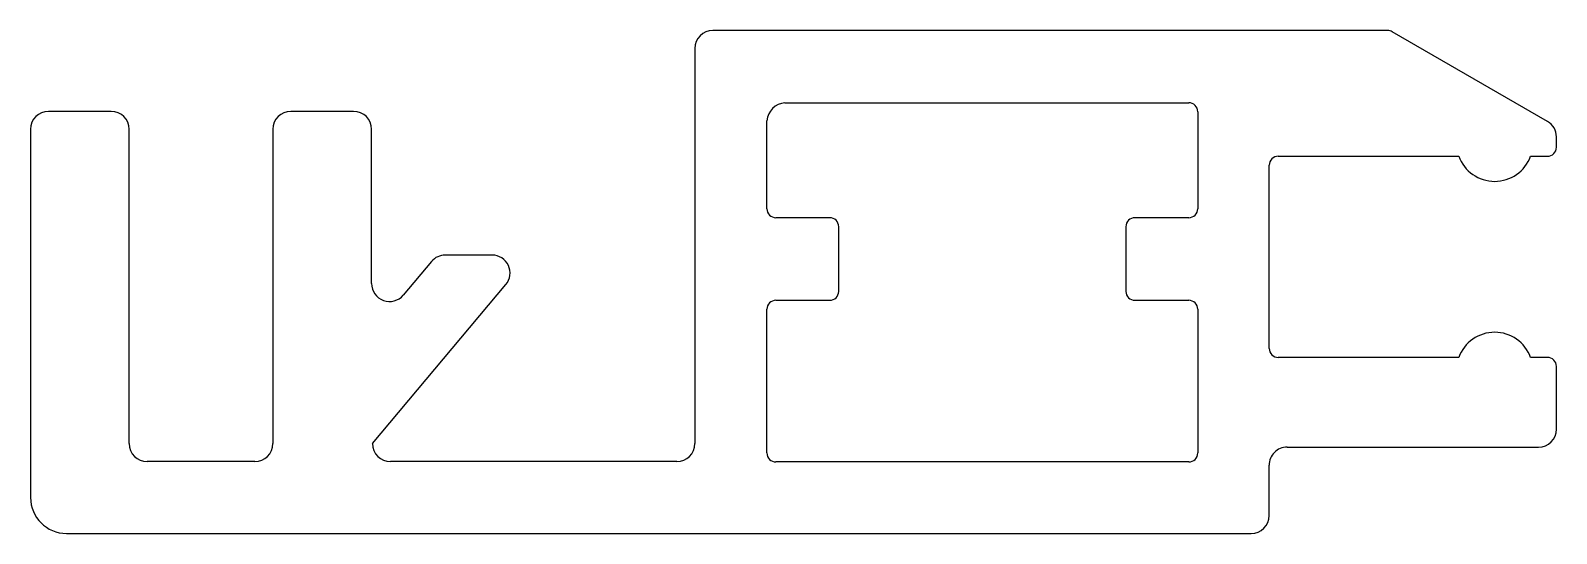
# Model space of a CAD drawing. Extents: x 1848.9 to 1891.4, y 1667.6 to 1681.6.
import ezdxf

# ---------------------------------------------------------------- set-up
doc = ezdxf.new("R2010")
doc.units = 0
doc.layers.get('0').update_dxf_attribs({"linetype": 'CONTINUOUS'})

msp = doc.modelspace()

# ---------------------------------------------------------------- linework, layer by layer
for p, q in [((1886.689, 1681.583), (1867.887, 1681.583)), ((1891.137, 1679.054), (1886.814, 1681.549)), ((1867.387, 1681.083), (1867.387, 1670.083)), ((1851.137, 1679.333), (1849.387, 1679.333)), ((1857.887, 1679.333), (1856.137, 1679.333)), ((1869.896, 1679.573), (1881.146, 1679.573)), ((1881.396, 1679.323), (1881.396, 1676.623)), ((1848.887, 1678.833), (1848.887, 1668.583)), ((1851.637, 1670.083), (1851.637, 1678.833)), ((1855.637, 1678.833), (1855.637, 1670.083)), ((1858.387, 1674.54), (1858.387, 1678.833)), ((1869.396, 1676.623), (1869.396, 1679.073)), ((1891.387, 1678.333), (1891.387, 1678.621)), ((1883.637, 1678.083), (1888.666, 1678.085)), ((1890.665, 1678.083), (1891.137, 1678.083)), ((1883.387, 1672.733), (1883.387, 1677.833)), ((1871.146, 1676.373), (1869.646, 1676.373)), ((1881.146, 1676.373), (1879.646, 1676.373)), ((1871.396, 1674.323), (1871.396, 1676.123)), ((1879.396, 1676.123), (1879.396, 1674.323)), ((1860.055, 1675.154), (1859.27, 1674.219)), ((1861.743, 1675.333), (1860.438, 1675.333)), ((1858.41, 1670.083), (1862.126, 1674.512)), ((1869.396, 1669.823), (1869.396, 1673.823)), ((1869.646, 1674.073), (1871.146, 1674.073)), ((1879.646, 1674.073), (1881.146, 1674.073)), ((1881.396, 1673.823), (1881.396, 1669.823)), ((1888.666, 1672.483), (1883.637, 1672.483)), ((1891.137, 1672.483), (1890.666, 1672.483)), ((1891.387, 1670.483), (1891.387, 1672.233)), ((1883.887, 1669.983), (1890.887, 1669.983)), ((1855.137, 1669.583), (1852.137, 1669.583)), ((1866.887, 1669.583), (1858.91, 1669.583)), ((1881.146, 1669.573), (1869.646, 1669.573)), ((1883.387, 1668.083), (1883.387, 1669.483)), ((1849.887, 1667.583), (1882.887, 1667.583))]:
    msp.add_line(p, q)
for centre, radius, start, end in [((1867.887, 1681.083), 0.5, 90, 180), ((1886.689, 1681.333), 0.25, 59.9919, 90.0026), ((1849.387, 1678.833), 0.5, 90.0013, 179.9987), ((1851.137, 1678.833), 0.5, 0.0013, 89.9987), ((1856.137, 1678.833), 0.5, 90.0013, 179.9987), ((1857.887, 1678.833), 0.5, 0.0013, 89.9987), ((1869.948, 1679.021), 0.555, 95.4052, 174.5948), ((1881.146, 1679.323), 0.25, 0.0013, 89.9987), ((1890.887, 1678.621), 0.5, 0.006, 59.9955), ((1891.137, 1678.333), 0.25, 270.0013, 359.9987), ((1883.637, 1677.833), 0.25, 90.0013, 179.9987), ((1889.666, 1678.449), 1.064, 200, 339.9237), ((1869.646, 1676.623), 0.25, 180.0013, 269.9987), ((1871.146, 1676.123), 0.25, 0.0013, 89.9987), ((1879.646, 1676.123), 0.25, 90.0013, 179.9987), ((1881.146, 1676.623), 0.25, 270.0013, 359.9987), ((1860.438, 1674.833), 0.5, 90, 140), ((1861.743, 1674.833), 0.5, 320, 90), ((1858.887, 1674.54), 0.5, 180, 320), ((1871.146, 1674.323), 0.25, 270.0013, 359.9987), ((1879.646, 1674.323), 0.25, 180.0013, 269.9987), ((1869.646, 1673.823), 0.25, 90.0013, 179.9987), ((1881.146, 1673.823), 0.25, 0.0013, 89.9987), ((1889.666, 1672.119), 1.064, 20.016, 159.984), ((1883.637, 1672.733), 0.25, 180.0013, 269.9987), ((1891.137, 1672.233), 0.25, 0.0013, 89.9987), ((1890.887, 1670.483), 0.5, 270, 360), ((1852.137, 1670.083), 0.5, 180.0013, 269.9987), ((1855.137, 1670.083), 0.5, 270.0013, 359.9987), ((1858.91, 1670.083), 0.5, 180.0013, 269.9987), ((1866.887, 1670.083), 0.5, 270.0013, 359.9987), ((1883.875, 1669.495), 0.488, 88.5377, 181.4623), ((1869.646, 1669.823), 0.25, 180.0013, 269.9987), ((1881.146, 1669.823), 0.25, 270.0013, 359.9987), ((1849.887, 1668.583), 1, 180.0013, 269.9987), ((1882.887, 1668.083), 0.5, 270, 360)]:
    msp.add_arc(centre, radius, start, end)

doc.saveas('drawing.dxf')
